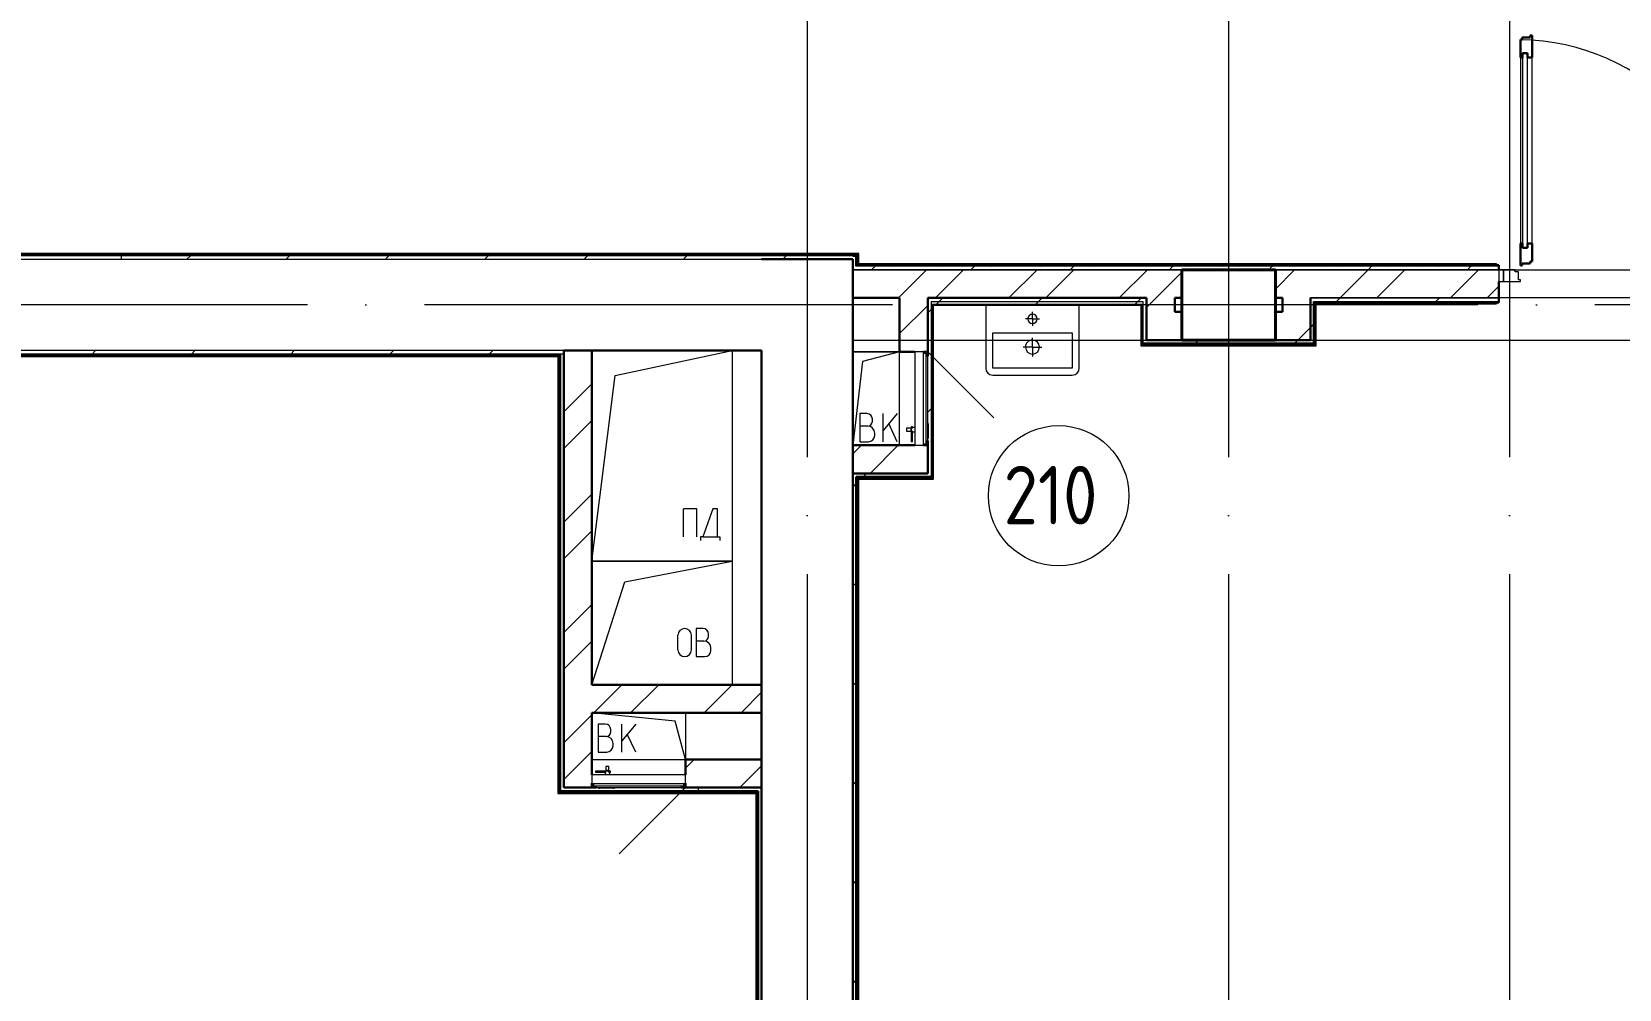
# Model space of a CAD drawing. Header units: millimetres. Extents: x -1073752 to 1436911, y -1379358 to 94781.
# Drawn here: x -909360 to -902579, y -1023131 to -1019038 of the extents above; entities that cross this region are included whole.
import ezdxf

# ---------------------------------------------------------------- set-up
doc = ezdxf.new("R2010")
doc.units = ezdxf.units.MM
doc.linetypes.add('ADSK_Линия сетки', pattern=[25, 20, -2.5, 0, -2.5])
doc.linetypes.add('ADSK_Сверху', pattern=[450, 300, -150])
for name, color, linetype, lineweight in [('Двери', 252, 'Continuous', 9), ('Марки помещений', 7, 'Continuous', 20), ('Несущие колонны', 7, 'Continuous', 18), ('Оборудование', 7, 'Continuous', 18), ('Ограждение', 252, 'Continuous', 9), ('Оси', 252, 'Continuous', 9), ('Перекрытие', 252, 'Continuous', 18), ('Стены внутренние', 7, 'Continuous', 18), ('Стены наружные', 7, 'Continuous', 18), ('Стены штриховка', 7, 'Continuous', 9), ('Узлы', 7, 'Continuous', 18)]:
    doc.layers.add(name, color=color, linetype=linetype, lineweight=lineweight)
doc.layers.add('Двери открывание', color=7, linetype='Continuous', lineweight=9, true_color=0xc0c0c0)
doc.layers.add('Линии', color=7, linetype='Continuous', lineweight=9, true_color=0x00a600)
doc.styles.add('GOST Common_2', font='', dxfattribs={"width": 0.9, "height": 250})
doc.styles.get('GOST Common_2').set_extended_font_data('GOST type B')

# ---------------------------------------------------------------- blocks, each defined once
blk = doc.blocks.new('2 этаж')
at = {"color": 251, "lineweight": 18, "true_color": 0x636466}
for p, q in [((116855.4, -12790.4), (117356.1, -12684.3)), ((117356.1, -12684.3), (117356.1, -13584.3)), ((118071, -12689.3), (117871, -12689.3)), ((118071, -12689.3), (117871, -12689.3)), ((117912.7, -12730.8), (117871, -13089.3)), ((118071, -12689.3), (117912.7, -12730.8)), ((116756.3, -13584.3), (116855.4, -12790.4)), ((117931.1, -12953.8), (117901.1, -12953.8)), ((117901.1, -12953.8), (117901.1, -13073.8)), ((117934.5, -13007.2), (117901.1, -13007.2)), ((117954.5, -12987.2), (117954.5, -12977.2)), ((118061.1, -12953.8), (118001.1, -13025.3)), ((118001.1, -13073.8), (118001.1, -12953.8)), ((118061.1, -13073.8), (118025.2, -12996.7)), ((117901.1, -13073.8), (117937.8, -13073.8)), ((117964.5, -13047.2), (117964.5, -13037.2)), ((117204.7, -13360.6), (117147.3, -13360.6)), ((117147.3, -13480.6), (117147.3, -13360.6)), ((117204.7, -13480.6), (117204.7, -13360.6)), ((117273.5, -13360.6), (117229.8, -13480.6)), ((117293.2, -13360.6), (117273.5, -13360.6)), ((117293.2, -13480.6), (117293.2, -13360.6)), ((117219.8, -13480.6), (117219.8, -13495.6)), ((117229.8, -13480.6), (117219.8, -13480.6)), ((117229.8, -13480.6), (117293.2, -13480.6)), ((117293.2, -13480.6), (117303.2, -13480.6)), ((117303.2, -13480.6), (117303.2, -13495.6)), ((116756.3, -13584.3), (117356.1, -13584.3)), ((117356.1, -13584.3), (116756.3, -13584.3)), ((116897.6, -13672.8), (117356.1, -13584.3)), ((117356.1, -13584.3), (117356.1, -14112.4)), ((116756.3, -14112.4), (116897.6, -13672.8)), ((117123.9, -13963.8), (117123.9, -13901.2)), ((117181.3, -13963.8), (117181.3, -13901.2)), ((117231.4, -13872.5), (117201.4, -13872.5)), ((117201.4, -13872.5), (117201.4, -13992.5)), ((117254.7, -13905.9), (117254.7, -13895.9)), ((117234.7, -13925.9), (117201.4, -13925.9)), ((117264.7, -13965.9), (117264.7, -13955.9)), ((117201.4, -13992.5), (117238.1, -13992.5)), ((117111.7, -14268.2), (116756.3, -14232.4)), ((117156.3, -14232.4), (117156.3, -14432.4)), ((116813.6, -14280.6), (116783.6, -14280.6)), ((116783.6, -14280.6), (116783.6, -14400.6)), ((116837, -14313.9), (116837, -14303.9)), ((116943.6, -14280.6), (116883.6, -14352.1)), ((116883.6, -14400.6), (116883.6, -14280.6)), ((117156.3, -14432.4), (117111.7, -14268.2)), ((116817, -14333.9), (116783.6, -14333.9)), ((116847, -14373.9), (116847, -14363.9)), ((116943.6, -14400.6), (116907.7, -14323.5)), ((116783.6, -14400.6), (116820.3, -14400.6))]:
    blk.add_line(p, q, dxfattribs=at)
for centre, radius, start, end in [((117931.1, -12977.2), 23.3, 0, 90), ((117934.5, -12987.2), 20, 270, 0), ((117934.5, -13037.2), 30, 0, 90), ((117937.8, -13047.2), 26.7, 270, 0), ((117152.6, -13901.2), 28.7, 0, 180), ((117231.4, -13895.9), 23.3, 0, 90), ((117152.6, -13963.8), 28.7, 180, 0), ((117234.7, -13905.9), 20, 270, 0), ((117234.7, -13955.9), 30, 0, 90), ((117238.1, -13965.9), 26.7, 270, 0), ((116813.6, -14303.9), 23.3, 0, 90), ((116817, -14313.9), 20, 270, 0), ((116817, -14363.9), 30, 0, 90), ((116820.3, -14373.9), 26.7, 270, 0)]:
    blk.add_arc(centre, radius, start, end, dxfattribs=at)
at = {"layer": 'Двери', "color": 251, "lineweight": 30, "true_color": 0x636466}
for p, q in [((120731, -11355.3), (120723, -11355.3)), ((120723, -11355.3), (120723, -11431.3)), ((120765, -11346.3), (120731, -11346.3)), ((120731, -11346.3), (120731, -11355.3)), ((120773, -11337.3), (120765, -11337.3)), ((120765, -11337.3), (120765, -11346.3)), ((120773, -11431.3), (120773, -11337.3)), ((120732, -11431.3), (120723, -11431.3)), ((120732, -11413.3), (120732, -11431.3)), ((120753, -11413.3), (120732, -11413.3)), ((120753, -11431.3), (120753, -11413.3)), ((120773, -11431.3), (120753, -11431.3)), ((120723, -12227.3), (120723, -12321.3)), ((120732, -12227.3), (120723, -12227.3)), ((120732, -12245.3), (120732, -12227.3)), ((120753, -12245.3), (120732, -12245.3)), ((120753, -12227.3), (120753, -12245.3)), ((120773, -12227.3), (120753, -12227.3)), ((120773, -12303.3), (120773, -12227.3)), ((120723, -12321.3), (120731, -12321.3)), ((120731, -12321.3), (120731, -12312.3)), ((120731, -12312.3), (120765, -12312.3)), ((120765, -12312.3), (120765, -12303.3)), ((120765, -12303.3), (120773, -12303.3))]:
    blk.add_line(p, q, dxfattribs=at)
at = {"layer": 'Двери', "color": 251, "true_color": 0x636466}
for p, q in [((120723, -11431.3), (120723, -12227.3)), ((120732, -11413.3), (120732, -12245.3)), ((120753, -11413.3), (120732, -11413.3)), ((120753, -12245.3), (120753, -11413.3)), ((120773, -12227.3), (120773, -11431.3)), ((120732, -12245.3), (120753, -12245.3)), ((120631, -12339.3), (120631, -12389.3)), ((120651, -12339.3), (120631, -12339.3)), ((120651, -12389.3), (120651, -12339.3)), ((120700, -12339.3), (120651, -12339.3)), ((120651, -12339.3), (120651, -12389.3)), ((120700, -12347.3), (120700, -12339.3)), ((120631, -12389.3), (120651, -12389.3)), ((120651, -12389.3), (120723, -12389.3)), ((120714, -12347.3), (120700, -12347.3)), ((120714, -12381.3), (120714, -12347.3)), ((120723, -12381.3), (120714, -12381.3)), ((120723, -12389.3), (120723, -12381.3))]:
    blk.add_line(p, q, dxfattribs=at)
at = {"layer": 'Двери открывание', "color": 251, "true_color": 0x636466}
blk.add_arc((120705, -12321.3), 966, 0, 88.93231, dxfattribs=at)
at = {"layer": 'Линии', "color": 251, "linetype": 'ADSK_Сверху', "ltscale": 100, "true_color": 0x636466}
for p, q in [((117871, -12339.3), (151081, -12339.3)), ((117871, -12639.3), (151081, -12639.3))]:
    blk.add_line(p, q, dxfattribs=at)
at = {"layer": 'Марки помещений', "color": 251, "true_color": 0x636466}
blk.add_circle((118750.1, -13305.1), 300, dxfattribs=at)
at = {"layer": 'Несущие колонны', "color": 251, "lineweight": 40, "true_color": 0x636466}
for p, q in [((119276, -12339.3), (119676, -12339.3)), ((119276, -12639.3), (119276, -12339.3)), ((119676, -12339.3), (119276, -12339.3)), ((119676, -12339.3), (119676, -12639.3)), ((119276, -12459.3), (119276, -12639.3)), ((119676, -12639.3), (119676, -12459.3)), ((119676, -12639.3), (119276, -12639.3)), ((119276, -12639.3), (119676, -12639.3))]:
    blk.add_line(p, q, dxfattribs=at)
at = {"layer": 'Несущие колонны', "color": 251, "true_color": 0x636466}
for p, q in [((119276, -12339.3), (119276, -12459.3)), ((119676, -12459.3), (119676, -12339.3))]:
    blk.add_line(p, q, dxfattribs=at)
at = {"layer": 'Оборудование', "color": 251, "true_color": 0x636466}
for p, q in [((118172.4, -12689.3), (118136, -12689.3)), ((118136, -12689.3), (118136, -13089.3)), ((118173.3, -13088.3), (118173.3, -12690.2)), ((118183.1, -12696.3), (118173.3, -12696.3)), ((118184, -13081.3), (118184, -12697.2)), ((118191, -12708.3), (118185.5, -12708.3)), ((118191, -12689.3), (118473.8, -12972.1)), ((118191, -13070.3), (118191, -12708.3)), ((118118.2, -13016.6), (118100.7, -13016.6)), ((118100.7, -13016.6), (118100.7, -13028.9)), ((118120.1, -13014.7), (118118.2, -13016.6)), ((118118.2, -13016.6), (118118.2, -13028.9)), ((118136, -13013.1), (118120.1, -13013.1)), ((118120.1, -13013.1), (118120.1, -13032.4)), ((118125.6, -13009.7), (118120.6, -13009.7)), ((118120.6, -13009.7), (118120.6, -13017.9)), ((118125.6, -13017.9), (118125.6, -13009.7)), ((118193, -12992.8), (118191, -12992.8)), ((118193, -12996.8), (118193, -12992.8)), ((118193, -12996.8), (118193, -13057.3)), ((118100.7, -13028.9), (118118.2, -13028.9)), ((118118.2, -13028.9), (118120.1, -13030.8)), ((118120.1, -13032.4), (118136, -13032.4)), ((118120.6, -13027.6), (118120.6, -13073.4)), ((118120.6, -13073.4), (118125.6, -13073.4)), ((118125.6, -13073.4), (118125.6, -13027.6)), ((118173.3, -13082.3), (118183.1, -13082.3)), ((118185.5, -13070.3), (118191, -13070.3)), ((118191, -13061.3), (118193, -13061.3)), ((118193, -13061.3), (118193, -13057.3)), ((118136, -13089.3), (118172.4, -13089.3)), ((116756.3, -14497.4), (116756.3, -14533.8)), ((117156.3, -14497.4), (116756.3, -14497.4)), ((116772.1, -14482), (116772.1, -14487)), ((116817.9, -14482), (116772.1, -14482)), ((116772.1, -14487), (116817.9, -14487)), ((116813.1, -14481.5), (116813.1, -14497.4)), ((116832.4, -14481.5), (116813.1, -14481.5)), ((116816.6, -14479.5), (116814.7, -14481.5)), ((116816.6, -14462), (116816.6, -14479.5)), ((116828.9, -14462), (116816.6, -14462)), ((116828.9, -14479.5), (116816.6, -14479.5)), ((116835.9, -14482), (116827.6, -14482)), ((116827.6, -14487), (116835.9, -14487)), ((116828.9, -14479.5), (116828.9, -14462)), ((116830.8, -14481.5), (116828.9, -14479.5)), ((116832.4, -14497.4), (116832.4, -14481.5)), ((116835.9, -14487), (116835.9, -14482)), ((117156.3, -14533.8), (117156.3, -14497.4)), ((116757.2, -14534.7), (117155.4, -14534.7)), ((116763.3, -14534.7), (116763.3, -14544.4)), ((116764.2, -14545.4), (117148.3, -14545.4)), ((116775.3, -14546.9), (116775.3, -14552.4)), ((116775.3, -14552.4), (117137.3, -14552.4)), ((116784.3, -14552.4), (116784.3, -14554.4)), ((116784.3, -14554.4), (116788.3, -14554.4)), ((116848.8, -14554.4), (116788.3, -14554.4)), ((116848.8, -14554.4), (116852.8, -14554.4)), ((116852.8, -14554.4), (116852.8, -14552.4)), ((117156.3, -14552.4), (116873.4, -14835.2)), ((117137.3, -14552.4), (117137.3, -14546.9)), ((117149.3, -14544.4), (117149.3, -14534.7))]:
    blk.add_line(p, q, dxfattribs=at)
for points, knots in [([(118173.3, -12690.2), (118173.3, -12690.1), (118173.3, -12690), (118173.2, -12689.8), (118173.1, -12689.6), (118173, -12689.5), (118172.8, -12689.4), (118172.6, -12689.3), (118172.5, -12689.3), (118172.4, -12689.3)], [-1, -1, -1, -1, -0.833333, -0.75, -0.583333, -0.458333, -0.333333, -0.166667, 0, 0, 0, 0]), ([(118184, -12697.2), (118184, -12697.1), (118184, -12697), (118183.9, -12696.8), (118183.9, -12696.7), (118183.8, -12696.6), (118183.7, -12696.5), (118183.5, -12696.4), (118183.3, -12696.3), (118183.1, -12696.3), (118183.1, -12696.3)], [-1, -1, -1, -1, -0.833333, -0.75, -0.666667, -0.583333, -0.458333, -0.333333, -0.166667, 0, 0, 0, 0]), ([(118185.5, -12708.3), (118185.4, -12708.3), (118185.2, -12708.2), (118185, -12708.1), (118184.8, -12708.1), (118184.6, -12707.9), (118184.5, -12707.8), (118184.3, -12707.7), (118184.2, -12707.5), (118184.1, -12707.3), (118184, -12707.1), (118184, -12706.9), (118184, -12706.7)], [-1, -1, -1, -1, -0.833333, -0.75, -0.666667, -0.583333, -0.5, -0.416667, -0.333333, -0.25, -0.166667, 0, 0, 0, 0]), ([(118183.1, -13082.3), (118183.1, -13082.3), (118183.3, -13082.2), (118183.5, -13082.1), (118183.7, -13082), (118183.8, -13081.9), (118183.9, -13081.8), (118183.9, -13081.7), (118184, -13081.5), (118184, -13081.4), (118184, -13081.3)], [0, 0, 0, 0, 0.166667, 0.333333, 0.458333, 0.583333, 0.666667, 0.75, 0.833333, 1, 1, 1, 1]), ([(118184, -13071.8), (118184, -13071.6), (118184, -13071.5), (118184.1, -13071.2), (118184.2, -13071), (118184.3, -13070.9), (118184.5, -13070.7), (118184.6, -13070.6), (118184.8, -13070.5), (118185, -13070.4), (118185.2, -13070.3), (118185.4, -13070.3), (118185.5, -13070.3)], [0, 0, 0, 0, 0.166667, 0.25, 0.333333, 0.416667, 0.5, 0.583333, 0.666667, 0.75, 0.833333, 1, 1, 1, 1]), ([(118172.4, -13089.3), (118172.5, -13089.3), (118172.6, -13089.2), (118172.8, -13089.1), (118173, -13089), (118173.1, -13088.9), (118173.2, -13088.7), (118173.3, -13088.6), (118173.3, -13088.4), (118173.3, -13088.3)], [0, 0, 0, 0, 0.166667, 0.333333, 0.458333, 0.583333, 0.708333, 0.833333, 1, 1, 1, 1]), ([(116756.3, -14533.8), (116756.3, -14533.8), (116756.3, -14534), (116756.4, -14534.2), (116756.5, -14534.4), (116756.6, -14534.5), (116756.8, -14534.6), (116757, -14534.7), (116757.1, -14534.7), (116757.2, -14534.7)], [0, 0, 0, 0, 0.166667, 0.333333, 0.458333, 0.583333, 0.708333, 0.833333, 1, 1, 1, 1]), ([(116763.3, -14544.4), (116763.3, -14544.5), (116763.3, -14544.7), (116763.4, -14544.9), (116763.5, -14545.1), (116763.6, -14545.2), (116763.7, -14545.2), (116763.9, -14545.3), (116764, -14545.4), (116764.1, -14545.4), (116764.2, -14545.4)], [0, 0, 0, 0, 0.166667, 0.333333, 0.458333, 0.583333, 0.666667, 0.75, 0.833333, 1, 1, 1, 1]), ([(116773.7, -14545.4), (116773.9, -14545.4), (116774.1, -14545.4), (116774.3, -14545.5), (116774.5, -14545.6), (116774.7, -14545.7), (116774.8, -14545.8), (116775, -14546), (116775.1, -14546.1), (116775.2, -14546.3), (116775.2, -14546.6), (116775.3, -14546.8), (116775.3, -14546.9)], [0, 0, 0, 0, 0.166667, 0.25, 0.333333, 0.416667, 0.5, 0.583333, 0.666667, 0.75, 0.833333, 1, 1, 1, 1]), ([(117137.3, -14546.9), (117137.3, -14546.8), (117137.3, -14546.6), (117137.4, -14546.3), (117137.5, -14546.1), (117137.6, -14546), (117137.7, -14545.8), (117137.9, -14545.7), (117138, -14545.6), (117138.2, -14545.5), (117138.5, -14545.4), (117138.7, -14545.4), (117138.8, -14545.4)], [-1, -1, -1, -1, -0.833333, -0.75, -0.666667, -0.583333, -0.5, -0.416667, -0.333333, -0.25, -0.166667, 0, 0, 0, 0]), ([(117148.3, -14545.4), (117148.4, -14545.4), (117148.5, -14545.4), (117148.7, -14545.3), (117148.8, -14545.2), (117148.9, -14545.2), (117149, -14545.1), (117149.2, -14544.9), (117149.2, -14544.7), (117149.3, -14544.5), (117149.3, -14544.4)], [-1, -1, -1, -1, -0.833333, -0.75, -0.666667, -0.583333, -0.458333, -0.333333, -0.166667, 0, 0, 0, 0]), ([(117155.4, -14534.7), (117155.4, -14534.7), (117155.6, -14534.7), (117155.7, -14534.6), (117155.9, -14534.5), (117156, -14534.4), (117156.2, -14534.2), (117156.2, -14534), (117156.3, -14533.8), (117156.3, -14533.8)], [-1, -1, -1, -1, -0.833333, -0.75, -0.583333, -0.458333, -0.333333, -0.166667, 0, 0, 0, 0])]:
    blk.add_open_spline(points, degree=3, knots=knots, dxfattribs=at)
at = {"layer": 'Ограждение', "color": 251, "true_color": 0x636466}
for p, q in [((117896, -12269.3), (111661, -12269.3)), ((117896, -12269.3), (117891, -12274.3)), ((117896, -12314.3), (117896, -12269.3)), ((117896, -12314.3), (117891, -12319.3)), ((120621, -12314.3), (117896, -12314.3)), ((120621, -12314.3), (120621, -12319.3)), ((118216, -13234.3), (118216, -12489.3)), ((119101, -12489.2), (119101, -12664.3)), ((119851, -12484.3), (119846, -12479.3)), ((119851, -12664.3), (119851, -12484.3)), ((119851, -12484.3), (120621, -12484.3)), ((120621, -12479.3), (120621, -12484.3)), ((119106, -12659.3), (119101, -12664.3)), ((119101, -12664.3), (119851, -12664.3)), ((119851, -12664.3), (119846, -12659.3)), ((111661, -12709.3), (116611.3, -12709.3)), ((116616.3, -12704.3), (116611.3, -12709.3)), ((116611.3, -12709.3), (116611.3, -14577.4)), ((117896, -13234.3), (117891, -13229.3)), ((117896, -18454.3), (117896, -13234.3)), ((117896, -13234.3), (118216, -13234.3)), ((118216, -13234.3), (118211, -13229.3)), ((116616.3, -14572.4), (116611.3, -14577.4)), ((116611.3, -14577.4), (117456, -14577.4)), ((117456, -14577.4), (117461, -14572.4)), ((117456, -14577.4), (117456, -18454.3))]:
    blk.add_line(p, q, dxfattribs=at)
at = {"layer": 'Оси', "color": 251, "linetype": 'ADSK_Линия сетки', "ltscale": 100, "true_color": 0x636466}
for p, q in [((117676, -1139.3), (117676, -32265.4)), ((119476, -1139.3), (119476, -32265.4)), ((120676, -1139.3), (120676, -32265.4)), ((170543.3, -12489.3), (93565.9, -12489.3))]:
    blk.add_line(p, q, dxfattribs=at)
at = {"layer": 'Перекрытие', "color": 251, "ltscale": 100, "true_color": 0x636466}
for p, q in [((122131, -12459.3), (120631, -12459.3)), ((117356.1, -12684.3), (117356.1, -14112.4)), ((117871, -12689.3), (118071, -12689.3)), ((117156.3, -14232.4), (117156.3, -14432.4))]:
    blk.add_line(p, q, dxfattribs=at)
at = {"layer": 'Стены внутренние', "color": 251, "lineweight": 30, "true_color": 0x636466}
for p, q in [((117871, -12294.3), (117481, -12294.3)), ((117871, -13089.3), (117871, -12324.3)), ((116756.3, -12684.3), (117481, -12684.3)), ((117481, -12684.3), (117481, -14112.4)), ((117481, -14232.4), (117481, -14432.4))]:
    blk.add_line(p, q, dxfattribs=at)
at = {"layer": 'Стены наружные', "color": 251, "lineweight": 30, "true_color": 0x636466}
for p, q in [((117891, -12274.3), (111651, -12274.3)), ((117891, -12319.3), (117891, -12274.3)), ((117886, -12279.3), (117871, -12279.3)), ((117871, -12294.3), (117871, -12324.3)), ((117886, -12324.3), (117886, -12279.3)), ((120631, -12319.3), (117891, -12319.3)), ((119276, -12339.3), (119676, -12339.3)), ((120631, -12339.3), (120631, -12319.3)), ((120631, -12479.3), (120631, -12389.3)), ((117871, -12459.3), (118071, -12459.3)), ((118071, -12459.3), (118071, -12689.3)), ((118191, -12459.3), (119126, -12459.3)), ((119126, -12459.3), (118191, -12459.3)), ((118191, -12459.3), (118191, -12708.3)), ((119126, -12639.3), (119126, -12459.3)), ((119246, -12459.3), (119276, -12459.3)), ((119246, -12519.3), (119246, -12459.3)), ((119676, -12459.3), (119706, -12459.3)), ((119706, -12459.3), (119706, -12519.3)), ((119826, -12459.3), (119826, -12639.3)), ((119841, -12654.3), (119841, -12474.3)), ((118211, -12489.3), (119106, -12489.3)), ((118211, -13229.3), (118211, -12489.3)), ((119106, -12489.3), (119106, -12659.3)), ((119276, -12519.3), (119246, -12519.3)), ((119276, -12639.3), (119276, -12519.3)), ((119706, -12519.3), (119676, -12519.3)), ((119676, -12519.3), (119676, -12639.3)), ((119846, -12479.3), (120631, -12479.3)), ((119846, -12659.3), (119846, -12479.3)), ((119106, -12659.3), (119846, -12659.3)), ((119111, -12654.3), (119841, -12654.3)), ((119126, -12639.3), (119676, -12639.3)), ((119676, -12639.3), (119826, -12639.3)), ((111651, -12704.3), (116616.3, -12704.3)), ((116616.3, -12704.3), (116616.3, -14572.4)), ((116621.3, -12699.3), (116621.3, -14567.4)), ((116636.3, -14552.4), (116636.3, -12684.3)), ((116756.3, -12684.3), (116636.3, -12684.3)), ((116756.3, -14112.4), (116756.3, -12684.3)), ((118071, -12689.3), (118136, -12689.3)), ((118172.6, -12689.3), (118191, -12689.3)), ((118191, -13070.3), (118191, -13209.3)), ((118136, -13089.3), (117871, -13089.3)), ((117871, -13089.3), (117871, -18539.3)), ((118191, -13089.3), (118172.6, -13089.3)), ((117871, -13209.3), (118191, -13209.3)), ((117886, -18459.3), (117886, -13224.3)), ((117886, -13224.3), (118206, -13224.3)), ((117891, -18454.3), (117891, -13229.3)), ((117891, -13229.3), (118211, -13229.3)), ((117481, -14112.4), (116756.3, -14112.4)), ((117481, -14232.4), (117481, -14112.4)), ((116756.3, -14232.4), (117481, -14232.4)), ((116756.3, -14497.4), (116756.3, -14232.4)), ((117481, -14432.4), (117156.3, -14432.4)), ((117156.3, -14432.4), (117156.3, -14497.4)), ((117481, -18539.3), (117481, -14432.4)), ((116616.3, -14572.4), (117461, -14572.4)), ((116621.3, -14567.4), (117466, -14567.4)), ((116775.3, -14552.4), (116636.3, -14552.4)), ((116756.3, -14552.4), (116756.3, -14534)), ((117481, -14552.4), (117137.3, -14552.4)), ((117156.3, -14534), (117156.3, -14552.4)), ((117461, -14572.4), (117461, -18454.3)), ((117466, -18459.3), (117466, -14567.4))]:
    blk.add_line(p, q, dxfattribs=at)
at = {"layer": 'Стены наружные', "color": 251, "linetype": 'Continuous', "lineweight": 9, "true_color": 0x636466}
for p, q in [((114404.7, -12279.3), (114409.7, -12274.3)), ((114475.4, -12279.3), (114480.4, -12274.3)), ((114546.1, -12279.3), (114551.1, -12274.3)), ((114616.8, -12279.3), (114621.8, -12274.3)), ((114687.5, -12279.3), (114692.5, -12274.3)), ((114758.2, -12279.3), (114763.2, -12274.3)), ((114829, -12279.3), (114834, -12274.3)), ((114899.7, -12279.3), (114904.7, -12274.3)), ((114970.4, -12279.3), (114975.4, -12274.3)), ((115041.1, -12279.3), (115046.1, -12274.3)), ((115111.8, -12279.3), (115116.8, -12274.3)), ((115182.5, -12279.3), (115187.5, -12274.3)), ((115253.2, -12279.3), (115258.2, -12274.3)), ((115323.9, -12279.3), (115328.9, -12274.3)), ((115394.6, -12279.3), (115399.6, -12274.3)), ((115465.3, -12279.3), (115470.3, -12274.3)), ((115536.1, -12279.3), (115541.1, -12274.3)), ((115606.8, -12279.3), (115611.8, -12274.3)), ((115677.5, -12279.3), (115682.5, -12274.3)), ((115748.2, -12279.3), (115753.2, -12274.3)), ((115818.9, -12279.3), (115823.9, -12274.3)), ((115889.6, -12279.3), (115894.6, -12274.3)), ((115960.3, -12279.3), (115965.3, -12274.3)), ((116031, -12279.3), (116036, -12274.3)), ((116101.7, -12279.3), (116106.7, -12274.3)), ((116172.5, -12279.3), (116177.5, -12274.3)), ((116243.2, -12279.3), (116248.2, -12274.3)), ((116313.9, -12279.3), (116318.9, -12274.3)), ((116384.6, -12279.3), (116389.6, -12274.3)), ((116455.3, -12279.3), (116460.3, -12274.3)), ((116526, -12279.3), (116531, -12274.3)), ((116596.7, -12279.3), (116601.7, -12274.3)), ((116667.4, -12279.3), (116672.4, -12274.3)), ((116738.1, -12279.3), (116743.1, -12274.3)), ((116808.9, -12279.3), (116813.9, -12274.3)), ((116879.6, -12279.3), (116884.6, -12274.3)), ((116950.3, -12279.3), (116955.3, -12274.3)), ((117021, -12279.3), (117026, -12274.3)), ((117091.7, -12279.3), (117096.7, -12274.3)), ((117162.4, -12279.3), (117167.4, -12274.3)), ((117233.1, -12279.3), (117238.1, -12274.3)), ((117303.8, -12279.3), (117308.8, -12274.3)), ((117374.5, -12279.3), (117379.5, -12274.3)), ((117445.2, -12279.3), (117450.2, -12274.3)), ((117516, -12279.3), (117521, -12274.3)), ((117586.7, -12279.3), (117591.7, -12274.3)), ((117657.4, -12279.3), (117662.4, -12274.3)), ((117728.1, -12279.3), (117733.1, -12274.3)), ((117798.8, -12279.3), (117803.8, -12274.3)), ((117869.5, -12279.3), (117874.5, -12274.3)), ((115026.1, -12294.3), (115041.1, -12279.3)), ((115450.3, -12294.3), (115465.3, -12279.3)), ((115874.6, -12294.3), (115889.6, -12279.3)), ((116298.9, -12294.3), (116313.9, -12279.3)), ((116723.1, -12294.3), (116738.1, -12279.3)), ((117147.4, -12294.3), (117162.4, -12279.3)), ((117571.7, -12294.3), (117586.7, -12279.3)), ((117871, -12340.3), (117872.1, -12339.3)), ((117895.2, -12324.3), (117900.2, -12319.3)), ((117950.9, -12339.3), (117965.9, -12324.3)), ((117965.9, -12324.3), (117970.9, -12319.3)), ((118036.6, -12324.3), (118041.6, -12319.3)), ((118066.4, -12459.3), (118186.4, -12339.3)), ((118107.4, -12324.3), (118112.4, -12319.3)), ((118178.1, -12324.3), (118183.1, -12319.3)), ((118223.6, -12459.3), (118343.6, -12339.3)), ((118248.8, -12324.3), (118253.8, -12319.3)), ((118319.5, -12324.3), (118324.5, -12319.3)), ((118375.2, -12339.3), (118390.2, -12324.3)), ((118390.2, -12324.3), (118395.2, -12319.3)), ((118460.9, -12324.3), (118465.9, -12319.3)), ((118531.6, -12324.3), (118536.6, -12319.3)), ((118537.9, -12459.3), (118657.9, -12339.3)), ((118602.3, -12324.3), (118607.3, -12319.3)), ((118673, -12324.3), (118678, -12319.3)), ((118695, -12459.3), (118815, -12339.3)), ((118743.7, -12324.3), (118748.7, -12319.3)), ((118799.5, -12339.3), (118814.5, -12324.3)), ((118814.5, -12324.3), (118819.5, -12319.3)), ((118885.2, -12324.3), (118890.2, -12319.3)), ((118955.9, -12324.3), (118960.9, -12319.3)), ((119009.3, -12459.3), (119129.3, -12339.3)), ((119026.6, -12324.3), (119031.6, -12319.3)), ((119097.3, -12324.3), (119102.3, -12319.3)), ((119168, -12324.3), (119173, -12319.3)), ((119223.7, -12339.3), (119238.7, -12324.3)), ((119238.7, -12324.3), (119243.7, -12319.3)), ((119309.4, -12324.3), (119314.4, -12319.3)), ((119380.1, -12324.3), (119385.1, -12319.3)), ((119450.9, -12324.3), (119455.9, -12319.3)), ((119521.6, -12324.3), (119526.6, -12319.3)), ((119592.3, -12324.3), (119597.3, -12319.3)), ((119648, -12339.3), (119663, -12324.3)), ((119663, -12324.3), (119668, -12319.3)), ((119676, -12421.2), (119757.9, -12339.3)), ((119733.7, -12324.3), (119738.7, -12319.3)), ((119804.4, -12324.3), (119809.4, -12319.3)), ((119875.1, -12324.3), (119880.1, -12319.3)), ((119945.8, -12324.3), (119950.8, -12319.3)), ((119952.3, -12459.3), (120072.3, -12339.3)), ((120016.5, -12324.3), (120021.5, -12319.3)), ((120072.3, -12339.3), (120087.3, -12324.3)), ((120087.3, -12324.3), (120092.3, -12319.3)), ((120109.4, -12459.3), (120229.4, -12339.3)), ((120158, -12324.3), (120163, -12319.3)), ((120228.7, -12324.3), (120233.7, -12319.3)), ((120299.4, -12324.3), (120304.4, -12319.3)), ((120370.1, -12324.3), (120375.1, -12319.3)), ((120423.7, -12459.3), (120543.7, -12339.3)), ((120440.8, -12324.3), (120445.8, -12319.3)), ((120496.5, -12339.3), (120511.5, -12324.3)), ((120511.5, -12324.3), (120516.5, -12319.3)), ((120582.2, -12324.3), (120587.2, -12319.3)), ((119166.5, -12459.3), (119276, -12349.7)), ((120580.9, -12459.3), (120631, -12409.1)), ((118225.2, -12489.3), (118240.2, -12474.3)), ((118240.2, -12474.3), (118255.2, -12459.3)), ((118649.5, -12489.3), (118664.5, -12474.3)), ((118664.5, -12474.3), (118679.5, -12459.3)), ((119073.7, -12489.3), (119088.7, -12474.3)), ((119088.7, -12474.3), (119103.7, -12459.3)), ((119126, -12499.7), (119166.5, -12459.3)), ((119861.5, -12479.3), (119866.5, -12474.3)), ((119932.3, -12479.3), (119937.3, -12474.3)), ((119937.3, -12474.3), (119952.3, -12459.3)), ((120003, -12479.3), (120008, -12474.3)), ((120073.7, -12479.3), (120078.7, -12474.3)), ((120144.4, -12479.3), (120149.4, -12474.3)), ((120215.1, -12479.3), (120220.1, -12474.3)), ((120285.8, -12479.3), (120290.8, -12474.3)), ((120356.5, -12479.3), (120361.5, -12474.3)), ((120361.5, -12474.3), (120376.5, -12459.3)), ((120427.2, -12479.3), (120432.2, -12474.3)), ((120497.9, -12479.3), (120502.9, -12474.3)), ((120568.6, -12479.3), (120573.6, -12474.3)), ((118071, -12611.8), (118191, -12491.8)), ((118191, -12523.4), (118206, -12508.4)), ((118206, -12508.4), (118211, -12503.4)), ((119106, -12527.7), (119111, -12522.7)), ((119841, -12499.8), (119846, -12494.8)), ((118206, -12579.2), (118211, -12574.2)), ((119106, -12598.4), (119111, -12593.4)), ((119772.3, -12639.3), (119826, -12585.5)), ((119826, -12585.5), (119841, -12570.5)), ((119841, -12570.5), (119846, -12565.5)), ((118206, -12649.9), (118211, -12644.9)), ((119115.9, -12659.3), (119120.9, -12654.3)), ((119186.6, -12659.3), (119191.6, -12654.3)), ((119257.3, -12659.3), (119262.3, -12654.3)), ((119328, -12659.3), (119333, -12654.3)), ((119333, -12654.3), (119348, -12639.3)), ((119398.7, -12659.3), (119403.7, -12654.3)), ((119469.4, -12659.3), (119474.4, -12654.3)), ((119540.1, -12659.3), (119545.1, -12654.3)), ((119610.8, -12659.3), (119615.8, -12654.3)), ((119681.5, -12659.3), (119686.5, -12654.3)), ((119752.3, -12659.3), (119757.3, -12654.3)), ((119757.3, -12654.3), (119772.3, -12639.3)), ((119823, -12659.3), (119828, -12654.3)), ((119841, -12641.2), (119846, -12636.2)), ((114404, -12704.3), (114409, -12699.3)), ((114474.7, -12704.3), (114479.7, -12699.3)), ((114545.4, -12704.3), (114550.4, -12699.3)), ((114616.1, -12704.3), (114621.1, -12699.3)), ((114621.1, -12699.3), (114636.1, -12684.3)), ((114686.8, -12704.3), (114691.8, -12699.3)), ((114757.5, -12704.3), (114762.5, -12699.3)), ((114828.2, -12704.3), (114833.2, -12699.3)), ((114898.9, -12704.3), (114903.9, -12699.3)), ((114969.6, -12704.3), (114974.6, -12699.3)), ((115040.3, -12704.3), (115045.3, -12699.3)), ((115045.3, -12699.3), (115060.3, -12684.3)), ((115111.1, -12704.3), (115116.1, -12699.3)), ((115181.8, -12704.3), (115186.8, -12699.3)), ((115252.5, -12704.3), (115257.5, -12699.3)), ((115323.2, -12704.3), (115328.2, -12699.3)), ((115393.9, -12704.3), (115398.9, -12699.3)), ((115464.6, -12704.3), (115469.6, -12699.3)), ((115469.6, -12699.3), (115484.6, -12684.3)), ((115535.3, -12704.3), (115540.3, -12699.3)), ((115606, -12704.3), (115611, -12699.3)), ((115676.7, -12704.3), (115681.7, -12699.3)), ((115747.5, -12704.3), (115752.5, -12699.3)), ((115818.2, -12704.3), (115823.2, -12699.3)), ((115888.9, -12704.3), (115893.9, -12699.3)), ((115893.9, -12699.3), (115908.9, -12684.3)), ((115959.6, -12704.3), (115964.6, -12699.3)), ((116030.3, -12704.3), (116035.3, -12699.3)), ((116101, -12704.3), (116106, -12699.3)), ((116171.7, -12704.3), (116176.7, -12699.3)), ((116242.4, -12704.3), (116247.4, -12699.3)), ((116313.1, -12704.3), (116318.1, -12699.3)), ((116318.1, -12699.3), (116333.1, -12684.3)), ((116383.9, -12704.3), (116388.9, -12699.3)), ((116454.6, -12704.3), (116459.6, -12699.3)), ((116525.3, -12704.3), (116530.3, -12699.3)), ((116596, -12704.3), (116601, -12699.3)), ((118206, -12720.6), (118211, -12715.6)), ((116616.3, -12754.7), (116621.3, -12749.7)), ((118206, -12791.3), (118211, -12786.3)), ((116616.3, -12825.4), (116621.3, -12820.4)), ((116636.3, -12946.5), (116756.3, -12826.5)), ((118206, -12862), (118211, -12857)), ((116616.3, -12896.1), (116621.3, -12891.1)), ((118191, -12947.7), (118206, -12932.7)), ((118206, -12932.7), (118211, -12927.7)), ((116616.3, -12966.8), (116621.3, -12961.8)), ((116636.3, -13103.6), (116756.3, -12983.6)), ((118206, -13003.4), (118211, -12998.4)), ((116616.3, -13037.5), (116621.3, -13032.5)), ((118206, -13074.1), (118211, -13069.1)), ((116616.3, -13108.2), (116621.3, -13103.2)), ((117871, -13126.1), (117907.9, -13089.3)), ((117945, -13209.3), (118065, -13089.3)), ((118206, -13144.8), (118211, -13139.8)), ((116616.3, -13178.9), (116621.3, -13173.9)), ((117914.5, -13224.3), (117929.5, -13209.3)), ((118206, -13215.5), (118211, -13210.5)), ((116616.3, -13249.7), (116621.3, -13244.7)), ((117871, -13267.7), (117886, -13252.7)), ((117886, -13252.7), (117891, -13247.7)), ((117909.5, -13229.3), (117914.5, -13224.3)), ((117980.2, -13229.3), (117985.2, -13224.3)), ((118050.9, -13229.3), (118055.9, -13224.3)), ((118121.6, -13229.3), (118126.6, -13224.3)), ((118192.3, -13229.3), (118197.3, -13224.3)), ((116616.3, -13320.4), (116621.3, -13315.4)), ((116636.3, -13417.9), (116756.3, -13297.9)), ((117886, -13323.4), (117891, -13318.4)), ((116616.3, -13391.1), (116621.3, -13386.1)), ((117886, -13394.1), (117891, -13389.1)), ((116616.3, -13461.8), (116621.3, -13456.8)), ((116636.3, -13575.1), (116756.3, -13455.1)), ((117886, -13464.8), (117891, -13459.8)), ((116616.3, -13532.5), (116621.3, -13527.5)), ((117886, -13535.5), (117891, -13530.5)), ((116616.3, -13603.2), (116621.3, -13598.2)), ((117886, -13606.3), (117891, -13601.3)), ((116616.3, -13673.9), (116621.3, -13668.9)), ((117871, -13692), (117886, -13677)), ((117886, -13677), (117891, -13672)), ((116616.3, -13744.6), (116621.3, -13739.6)), ((117886, -13747.7), (117891, -13742.7)), ((116616.3, -13815.3), (116621.3, -13810.3)), ((116636.3, -13889.4), (116756.3, -13769.4)), ((117886, -13818.4), (117891, -13813.4)), ((116616.3, -13886), (116621.3, -13881)), ((117886, -13889.1), (117891, -13884.1)), ((116616.3, -13956.8), (116621.3, -13951.8)), ((116636.3, -14046.5), (116756.3, -13926.5)), ((117886, -13959.8), (117891, -13954.8)), ((116616.3, -14027.5), (116621.3, -14022.5)), ((117886, -14030.5), (117891, -14025.5)), ((116616.3, -14098.2), (116621.3, -14093.2)), ((117871, -14116.2), (117886, -14101.2)), ((117886, -14101.2), (117891, -14096.2)), ((116616.3, -14168.9), (116621.3, -14163.9)), ((116764.7, -14232.4), (116884.7, -14112.4)), ((116921.9, -14232.4), (117041.9, -14112.4)), ((117236.2, -14232.4), (117356.2, -14112.4)), ((117393.4, -14232.4), (117481, -14144.7)), ((117886, -14171.9), (117891, -14166.9)), ((116616.3, -14239.6), (116621.3, -14234.6)), ((116636.3, -14360.8), (116756.3, -14240.8)), ((117886, -14242.7), (117891, -14237.7)), ((116616.3, -14310.3), (116621.3, -14305.3)), ((117886, -14313.4), (117891, -14308.4)), ((116616.3, -14381), (116621.3, -14376)), ((116636.3, -14518), (116721.9, -14432.4)), ((116721.9, -14432.4), (116756.3, -14398)), ((117156.3, -14469.5), (117193.4, -14432.4)), ((117886, -14384.1), (117891, -14379.1)), ((116616.3, -14451.7), (116621.3, -14446.7)), ((117387.7, -14552.4), (117481, -14459)), ((117886, -14454.8), (117891, -14449.8)), ((116616.3, -14522.4), (116621.3, -14517.4)), ((116637.1, -14572.4), (116642.1, -14567.4)), ((116707.8, -14572.4), (116712.8, -14567.4)), ((116778.5, -14572.4), (116783.5, -14567.4)), ((116849.2, -14572.4), (116854.2, -14567.4)), ((116919.9, -14572.4), (116924.9, -14567.4)), ((116990.6, -14572.4), (116995.6, -14567.4)), ((117061.3, -14572.4), (117066.3, -14567.4)), ((117132, -14572.4), (117137, -14567.4)), ((117202.7, -14572.4), (117207.7, -14567.4)), ((117212, -14567.4), (117212, -14552.4)), ((117273.4, -14572.4), (117278.4, -14567.4)), ((117344.2, -14572.4), (117349.2, -14567.4)), ((117414.9, -14572.4), (117419.9, -14567.4)), ((117871, -14540.5), (117886, -14525.5)), ((117886, -14525.5), (117891, -14520.5)), ((117461, -14596.9), (117466, -14591.9)), ((117886, -14596.2), (117891, -14591.2)), ((117461, -14667.7), (117466, -14662.7)), ((117886, -14666.9), (117891, -14661.9)), ((117461, -14738.4), (117466, -14733.4)), ((117886, -14737.6), (117891, -14732.6)), ((117461, -14809.1), (117466, -14804.1)), ((117886, -14808.3), (117891, -14803.3)), ((117461, -14879.8), (117466, -14874.8)), ((117886, -14879.1), (117891, -14874.1)), ((117461, -14950.5), (117466, -14945.5)), ((117871, -14964.8), (117886, -14949.8)), ((117886, -14949.8), (117891, -14944.8)), ((117461, -15021.2), (117466, -15016.2)), ((117886, -15020.5), (117891, -15015.5)), ((117461, -15091.9), (117466, -15086.9)), ((117886, -15091.2), (117891, -15086.2)), ((117461, -15162.6), (117466, -15157.6)), ((117886, -15161.9), (117891, -15156.9)), ((117461, -15233.3), (117466, -15228.3)), ((117886, -15232.6), (117891, -15227.6)), ((117461, -15304.1), (117466, -15299.1)), ((117886, -15303.3), (117891, -15298.3)), ((117461, -15374.8), (117466, -15369.8)), ((117871, -15389), (117886, -15374)), ((117886, -15374), (117891, -15369))]:
    blk.add_line(p, q, dxfattribs=at)
at = {"layer": 'Стены наружные', "color": 251, "true_color": 0x636466}
for p, q in [((111651, -12294.3), (117481, -12294.3)), ((119276, -12459.3), (119276, -12339.3)), ((119676, -12339.3), (119676, -12459.3)), ((120700, -12339.3), (122062, -12339.3)), ((122131, -12459.3), (120631, -12459.3)), ((116636.3, -12684.3), (111651, -12684.3)), ((118071, -13089.3), (118071, -12689.3)), ((116756.3, -14432.4), (117156.3, -14432.4))]:
    blk.add_line(p, q, dxfattribs=at)
at = {"layer": 'Стены штриховка', "color": 251, "true_color": 0x636466}
for p, q in [((117871, -12279.3), (111651, -12279.3)), ((114746, -12279.3), (114746, -12294.3)), ((119276, -12339.3), (117871, -12339.3)), ((120631, -12324.3), (117886, -12324.3)), ((120631, -12339.3), (119676, -12339.3)), ((118206, -12474.3), (119111, -12474.3)), ((118206, -12474.3), (118206, -13224.3)), ((119111, -12654.3), (119111, -12474.3)), ((119826, -12459.3), (120631, -12459.3)), ((120631, -12459.3), (119826, -12459.3)), ((119841, -12474.3), (120631, -12474.3)), ((118206, -12489.3), (118211, -12489.3)), ((119106, -12489.3), (119111, -12489.3)), ((116636.3, -12699.3), (111651, -12699.3))]:
    blk.add_line(p, q, dxfattribs=at)
at = {"layer": 'Узлы', "color": 251, "lineweight": 9, "true_color": 0x636466}
for p, q in [((118438.5, -12489.3), (118438.5, -12759.3)), ((118638.5, -12549.3), (118638.5, -12519.3)), ((118838.5, -12759.3), (118838.5, -12489.3)), ((118638.5, -12549.3), (118608.5, -12549.3)), ((118638.5, -12549.3), (118638.5, -12579.3)), ((118638.5, -12549.3), (118668.5, -12549.3)), ((118638.5, -12669.3), (118598.5, -12669.3)), ((118638.5, -12669.3), (118638.5, -12629.3)), ((118638.5, -12669.3), (118638.5, -12709.3)), ((118638.5, -12669.3), (118678.5, -12669.3)), ((118468.5, -12789.3), (118638.5, -12789.3)), ((118638.5, -12789.3), (118808.5, -12789.3))]:
    blk.add_line(p, q, dxfattribs=at)
at = {"layer": 'Узлы', "color": 251, "true_color": 0x636466}
for p, q in [((118468.5, -12759.3), (118468.5, -12608.3)), ((118468.5, -12608.3), (118808.5, -12608.3)), ((118808.5, -12608.3), (118808.5, -12759.3)), ((118808.5, -12759.3), (118468.5, -12759.3))]:
    blk.add_line(p, q, dxfattribs=at)
at = {"layer": 'Узлы', "color": 251, "lineweight": 9, "true_color": 0x636466}
for centre, radius, start, end in [((118638.5, -12549.2), 20, 90, 180.01158), ((118638.5, -12549.3), 20, 0, 90), ((118638.5, -12549.3), 20, 180, 270), ((118638.5, -12549.3), 20, 270, 0), ((118638.5, -12669.2), 30, 90, 180.00772), ((118638.5, -12669.3), 30, 180, 270), ((118638.5, -12669.3), 30, 0, 90), ((118638.5, -12669.3), 30, 270, 0)]:
    blk.add_arc(centre, radius, start, end, dxfattribs=at)
at = {"layer": 'Узлы', "color": 251, "true_color": 0x636466}
for centre, start, end in [((118468.5, -12759.3), 180, 270), ((118808.5, -12759.3), 270, 0)]:
    blk.add_arc(centre, 30, start, end, dxfattribs=at)
at = {"layer": 'Марки помещений', "color": 251, "true_color": 0x636466, "style": 'GOST Common_2', "width": 0.9}
blk.add_text('210', height=250, dxfattribs=at).set_placement((118515.1, -13427.4))

msp = doc.modelspace()

# ---------------------------------------------------------------- block references
msp.add_blockref('2 этаж', (-1023723.7, -1007716.5))

doc.saveas('drawing.dxf')
